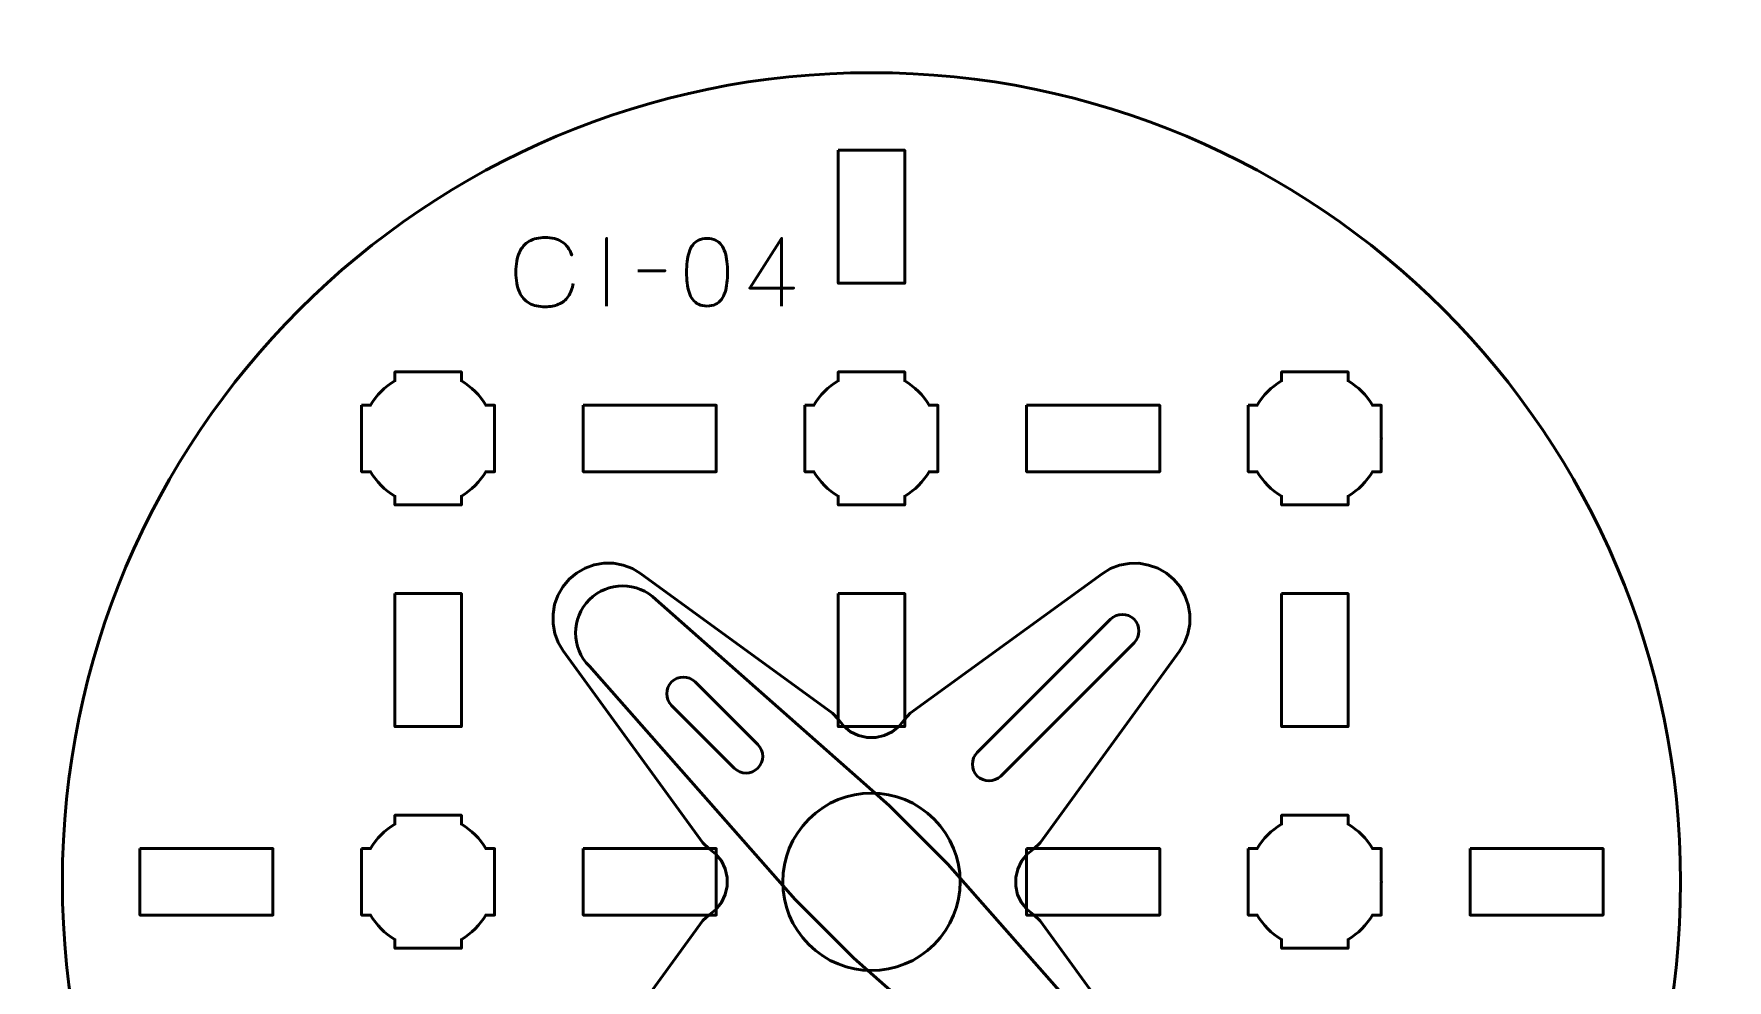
# Model space of a CAD drawing. Header units: centimetres. Extents: x -21 to 0, y -29.7 to 0.
# Drawn here: x -15.78 to -8.14, y -12.39 to -8.12 of the extents above; entities that cross this region are included whole.
import ezdxf

# ---------------------------------------------------------------- set-up
doc = ezdxf.new("R2010")
doc.units = ezdxf.units.CM
doc.header["$MEASUREMENT"] = 0
doc.layers.add('Layer 1', color=7, linetype='Continuous')

msp = doc.modelspace()

# ---------------------------------------------------------------- linework, layer by layer
at = {"layer": 'Layer 1', "color": 114, "lineweight": 53}
msp.add_ellipse((-11.99999, -11.95), major_axis=(0, 3.65), ratio=1, dxfattribs=at)
at = {"layer": 'Layer 1', "color": 22, "lineweight": 53}
msp.add_open_spline([(-21.00003, -29.19995), (-21.00003, -29.19995), (-21.00003, -0.49992), (-21.00003, -0.49992), (-21.00003, -0.49992), (-21.00003, -0.22295), (-20.77694, 0.00004), (-20.49994, 0.00004), (-20.49994, 0.00004), (-20.49994, 0.00004), (-0.50008, 0.00004), (-0.50008, 0.00004), (-0.50008, 0.00004), (-0.22294, 0.00004), (0.00002, -0.22295), (0.00002, -0.49992), (0.00002, -0.49992), (0.00002, -0.49992), (0.00002, -29.19995), (0.00002, -29.19995), (0.00002, -29.19995), (0.00002, -29.47695), (-0.22294, -29.70004), (-0.50008, -29.70004), (-0.50008, -29.70004), (-0.50008, -29.70004), (-20.49994, -29.70004), (-20.49994, -29.70004), (-20.49994, -29.70004), (-20.77694, -29.70004), (-21.00003, -29.47695), (-21.00003, -29.19995)], degree=3, knots=[0, 0, 0, 0, 0.125, 0.125, 0.125, 0.125, 0.25, 0.25, 0.25, 0.25, 0.375, 0.375, 0.375, 0.375, 0.5, 0.5, 0.5, 0.5, 0.625, 0.625, 0.625, 0.625, 0.75, 0.75, 0.75, 0.75, 0.875, 0.875, 0.875, 0.875, 1, 1, 1, 1], dxfattribs=at)
at = {"layer": 'Layer 1', "lineweight": 53}
for points, knots in [([(-12.15003, -8.64995), (-12.15003, -8.64995), (-11.85003, -8.64995), (-11.85003, -8.64995), (-11.85003, -8.64995), (-11.85003, -8.64995), (-11.85003, -9.24995), (-11.85003, -9.24995), (-11.85003, -9.24995), (-11.85003, -9.24995), (-12.15003, -9.24995), (-12.15003, -9.24995), (-12.15003, -9.24995), (-12.15003, -9.24995), (-12.15003, -8.64995), (-12.15003, -8.64995)], [0, 0, 0, 0, 0.25, 0.25, 0.25, 0.25, 0.5, 0.5, 0.5, 0.5, 0.75, 0.75, 0.75, 0.75, 1, 1, 1, 1]), ([(-14.29999, -9.79994), (-14.29999, -9.79994), (-14.25979, -9.79994), (-14.25979, -9.79994), (-14.25979, -9.79994), (-14.23346, -9.75442), (-14.1955, -9.71649), (-14.14999, -9.69016), (-14.14999, -9.69016), (-14.14999, -9.69016), (-14.14999, -9.64994), (-14.14999, -9.64994), (-14.14999, -9.64994), (-14.14999, -9.64994), (-13.84999, -9.64994), (-13.84999, -9.64994), (-13.84999, -9.64994), (-13.84999, -9.64994), (-13.84999, -9.69013), (-13.84999, -9.69013), (-13.84999, -9.69013), (-13.80446, -9.71646), (-13.76647, -9.75441), (-13.74011, -9.79994), (-13.74011, -9.79994), (-13.74011, -9.79994), (-13.69999, -9.79994), (-13.69999, -9.79994), (-13.69999, -9.79994), (-13.69999, -9.79994), (-13.69999, -9.94536), (-13.69999, -9.94536), (-13.69999, -9.94536), (-13.69999, -9.94536), (-13.69993, -9.95001), (-13.69993, -9.95001), (-13.69993, -9.95001), (-13.69993, -9.95001), (-13.69999, -9.95465), (-13.69999, -9.95465), (-13.69999, -9.95465), (-13.69999, -9.95465), (-13.69999, -10.09994), (-13.69999, -10.09994), (-13.69999, -10.09994), (-13.69999, -10.09994), (-13.74006, -10.09994), (-13.74006, -10.09994), (-13.74006, -10.09994), (-13.76641, -10.14551), (-13.80441, -10.18352), (-13.84999, -10.20988), (-13.84999, -10.20988), (-13.84999, -10.20988), (-13.84999, -10.24994), (-13.84999, -10.24994), (-13.84999, -10.24994), (-13.84999, -10.24994), (-13.99327, -10.24994), (-13.99327, -10.24994), (-13.99327, -10.24994), (-13.99327, -10.24994), (-13.99994, -10.25002), (-13.99994, -10.25002), (-13.99994, -10.25002), (-13.99994, -10.25002), (-14.00662, -10.24994), (-14.00662, -10.24994), (-14.00662, -10.24994), (-14.00662, -10.24994), (-14.14999, -10.24994), (-14.14999, -10.24994), (-14.14999, -10.24994), (-14.14999, -10.24994), (-14.14999, -10.20984), (-14.14999, -10.20984), (-14.14999, -10.20984), (-14.19553, -10.18348), (-14.23351, -10.14549), (-14.25984, -10.09994), (-14.25984, -10.09994), (-14.25984, -10.09994), (-14.29999, -10.09994), (-14.29999, -10.09994), (-14.29999, -10.09994), (-14.29999, -10.09994), (-14.29999, -9.79994), (-14.29999, -9.79994)], [0, 0, 0, 0, 0.0454545, 0.0454545, 0.0454545, 0.0454545, 0.0909091, 0.0909091, 0.0909091, 0.0909091, 0.1363636, 0.1363636, 0.1363636, 0.1363636, 0.1818182, 0.1818182, 0.1818182, 0.1818182, 0.2272727, 0.2272727, 0.2272727, 0.2272727, 0.2727273, 0.2727273, 0.2727273, 0.2727273, 0.3181818, 0.3181818, 0.3181818, 0.3181818, 0.3636364, 0.3636364, 0.3636364, 0.3636364, 0.4090909, 0.4090909, 0.4090909, 0.4090909, 0.4545455, 0.4545455, 0.4545455, 0.4545455, 0.5, 0.5, 0.5, 0.5, 0.5454545, 0.5454545, 0.5454545, 0.5454545, 0.5909091, 0.5909091, 0.5909091, 0.5909091, 0.6363636, 0.6363636, 0.6363636, 0.6363636, 0.6818182, 0.6818182, 0.6818182, 0.6818182, 0.7272727, 0.7272727, 0.7272727, 0.7272727, 0.7727273, 0.7727273, 0.7727273, 0.7727273, 0.8181818, 0.8181818, 0.8181818, 0.8181818, 0.8636364, 0.8636364, 0.8636364, 0.8636364, 0.9090909, 0.9090909, 0.9090909, 0.9090909, 0.9545455, 0.9545455, 0.9545455, 0.9545455, 1, 1, 1, 1]), ([(-12.29999, -9.79994), (-12.29999, -9.79994), (-12.25979, -9.79994), (-12.25979, -9.79994), (-12.25979, -9.79994), (-12.23346, -9.75442), (-12.1955, -9.71649), (-12.14999, -9.69016), (-12.14999, -9.69016), (-12.14999, -9.69016), (-12.14999, -9.64994), (-12.14999, -9.64994), (-12.14999, -9.64994), (-12.14999, -9.64994), (-11.84999, -9.64994), (-11.84999, -9.64994), (-11.84999, -9.64994), (-11.84999, -9.64994), (-11.84999, -9.69013), (-11.84999, -9.69013), (-11.84999, -9.69013), (-11.80446, -9.71646), (-11.76647, -9.75441), (-11.74011, -9.79994), (-11.74011, -9.79994), (-11.74011, -9.79994), (-11.69999, -9.79994), (-11.69999, -9.79994), (-11.69999, -9.79994), (-11.69999, -9.79994), (-11.69999, -9.94536), (-11.69999, -9.94536), (-11.69999, -9.94536), (-11.69999, -9.94536), (-11.69993, -9.95001), (-11.69993, -9.95001), (-11.69993, -9.95001), (-11.69993, -9.95001), (-11.69999, -9.95465), (-11.69999, -9.95465), (-11.69999, -9.95465), (-11.69999, -9.95465), (-11.69999, -10.09994), (-11.69999, -10.09994), (-11.69999, -10.09994), (-11.69999, -10.09994), (-11.74006, -10.09994), (-11.74006, -10.09994), (-11.74006, -10.09994), (-11.76641, -10.14551), (-11.80441, -10.18352), (-11.84999, -10.20988), (-11.84999, -10.20988), (-11.84999, -10.20988), (-11.84999, -10.24994), (-11.84999, -10.24994), (-11.84999, -10.24994), (-11.84999, -10.24994), (-11.99327, -10.24994), (-11.99327, -10.24994), (-11.99327, -10.24994), (-11.99327, -10.24994), (-11.99994, -10.25002), (-11.99994, -10.25002), (-11.99994, -10.25002), (-11.99994, -10.25002), (-12.00662, -10.24994), (-12.00662, -10.24994), (-12.00662, -10.24994), (-12.00662, -10.24994), (-12.14999, -10.24994), (-12.14999, -10.24994), (-12.14999, -10.24994), (-12.14999, -10.24994), (-12.14999, -10.20984), (-12.14999, -10.20984), (-12.14999, -10.20984), (-12.19553, -10.18348), (-12.23351, -10.14549), (-12.25984, -10.09994), (-12.25984, -10.09994), (-12.25984, -10.09994), (-12.29999, -10.09994), (-12.29999, -10.09994), (-12.29999, -10.09994), (-12.29999, -10.09994), (-12.29999, -9.79994), (-12.29999, -9.79994)], [0, 0, 0, 0, 0.0454545, 0.0454545, 0.0454545, 0.0454545, 0.0909091, 0.0909091, 0.0909091, 0.0909091, 0.1363636, 0.1363636, 0.1363636, 0.1363636, 0.1818182, 0.1818182, 0.1818182, 0.1818182, 0.2272727, 0.2272727, 0.2272727, 0.2272727, 0.2727273, 0.2727273, 0.2727273, 0.2727273, 0.3181818, 0.3181818, 0.3181818, 0.3181818, 0.3636364, 0.3636364, 0.3636364, 0.3636364, 0.4090909, 0.4090909, 0.4090909, 0.4090909, 0.4545455, 0.4545455, 0.4545455, 0.4545455, 0.5, 0.5, 0.5, 0.5, 0.5454545, 0.5454545, 0.5454545, 0.5454545, 0.5909091, 0.5909091, 0.5909091, 0.5909091, 0.6363636, 0.6363636, 0.6363636, 0.6363636, 0.6818182, 0.6818182, 0.6818182, 0.6818182, 0.7272727, 0.7272727, 0.7272727, 0.7272727, 0.7727273, 0.7727273, 0.7727273, 0.7727273, 0.8181818, 0.8181818, 0.8181818, 0.8181818, 0.8636364, 0.8636364, 0.8636364, 0.8636364, 0.9090909, 0.9090909, 0.9090909, 0.9090909, 0.9545455, 0.9545455, 0.9545455, 0.9545455, 1, 1, 1, 1]), ([(-10.29999, -9.79994), (-10.29999, -9.79994), (-10.25979, -9.79994), (-10.25979, -9.79994), (-10.25979, -9.79994), (-10.23346, -9.75442), (-10.1955, -9.71649), (-10.14999, -9.69016), (-10.14999, -9.69016), (-10.14999, -9.69016), (-10.14999, -9.64994), (-10.14999, -9.64994), (-10.14999, -9.64994), (-10.14999, -9.64994), (-9.84999, -9.64994), (-9.84999, -9.64994), (-9.84999, -9.64994), (-9.84999, -9.64994), (-9.84999, -9.69013), (-9.84999, -9.69013), (-9.84999, -9.69013), (-9.80446, -9.71646), (-9.76647, -9.75441), (-9.74011, -9.79994), (-9.74011, -9.79994), (-9.74011, -9.79994), (-9.69999, -9.79994), (-9.69999, -9.79994), (-9.69999, -9.79994), (-9.69999, -9.79994), (-9.69999, -9.94536), (-9.69999, -9.94536), (-9.69999, -9.94536), (-9.69999, -9.94536), (-9.69993, -9.95001), (-9.69993, -9.95001), (-9.69993, -9.95001), (-9.69993, -9.95001), (-9.69999, -9.95465), (-9.69999, -9.95465), (-9.69999, -9.95465), (-9.69999, -9.95465), (-9.69999, -10.09994), (-9.69999, -10.09994), (-9.69999, -10.09994), (-9.69999, -10.09994), (-9.74006, -10.09994), (-9.74006, -10.09994), (-9.74006, -10.09994), (-9.76641, -10.14551), (-9.80441, -10.18352), (-9.84999, -10.20988), (-9.84999, -10.20988), (-9.84999, -10.20988), (-9.84999, -10.24994), (-9.84999, -10.24994), (-9.84999, -10.24994), (-9.84999, -10.24994), (-9.99327, -10.24994), (-9.99327, -10.24994), (-9.99327, -10.24994), (-9.99327, -10.24994), (-9.99994, -10.25002), (-9.99994, -10.25002), (-9.99994, -10.25002), (-9.99994, -10.25002), (-10.00662, -10.24994), (-10.00662, -10.24994), (-10.00662, -10.24994), (-10.00662, -10.24994), (-10.14999, -10.24994), (-10.14999, -10.24994), (-10.14999, -10.24994), (-10.14999, -10.24994), (-10.14999, -10.20984), (-10.14999, -10.20984), (-10.14999, -10.20984), (-10.19553, -10.18348), (-10.23351, -10.14549), (-10.25984, -10.09994), (-10.25984, -10.09994), (-10.25984, -10.09994), (-10.29999, -10.09994), (-10.29999, -10.09994), (-10.29999, -10.09994), (-10.29999, -10.09994), (-10.29999, -9.79994), (-10.29999, -9.79994)], [0, 0, 0, 0, 0.0454545, 0.0454545, 0.0454545, 0.0454545, 0.0909091, 0.0909091, 0.0909091, 0.0909091, 0.1363636, 0.1363636, 0.1363636, 0.1363636, 0.1818182, 0.1818182, 0.1818182, 0.1818182, 0.2272727, 0.2272727, 0.2272727, 0.2272727, 0.2727273, 0.2727273, 0.2727273, 0.2727273, 0.3181818, 0.3181818, 0.3181818, 0.3181818, 0.3636364, 0.3636364, 0.3636364, 0.3636364, 0.4090909, 0.4090909, 0.4090909, 0.4090909, 0.4545455, 0.4545455, 0.4545455, 0.4545455, 0.5, 0.5, 0.5, 0.5, 0.5454545, 0.5454545, 0.5454545, 0.5454545, 0.5909091, 0.5909091, 0.5909091, 0.5909091, 0.6363636, 0.6363636, 0.6363636, 0.6363636, 0.6818182, 0.6818182, 0.6818182, 0.6818182, 0.7272727, 0.7272727, 0.7272727, 0.7272727, 0.7727273, 0.7727273, 0.7727273, 0.7727273, 0.8181818, 0.8181818, 0.8181818, 0.8181818, 0.8636364, 0.8636364, 0.8636364, 0.8636364, 0.9090909, 0.9090909, 0.9090909, 0.9090909, 0.9545455, 0.9545455, 0.9545455, 0.9545455, 1, 1, 1, 1]), ([(-13.29998, -9.79993), (-13.29998, -9.79993), (-12.69997, -9.79993), (-12.69997, -9.79993), (-12.69997, -9.79993), (-12.69997, -9.79993), (-12.69997, -10.09993), (-12.69997, -10.09993), (-12.69997, -10.09993), (-12.69997, -10.09993), (-13.29998, -10.09993), (-13.29998, -10.09993), (-13.29998, -10.09993), (-13.29998, -10.09993), (-13.29998, -9.79993), (-13.29998, -9.79993)], [0, 0, 0, 0, 0.25, 0.25, 0.25, 0.25, 0.5, 0.5, 0.5, 0.5, 0.75, 0.75, 0.75, 0.75, 1, 1, 1, 1]), ([(-11.29991, -9.79993), (-11.29991, -9.79993), (-10.69991, -9.79993), (-10.69991, -9.79993), (-10.69991, -9.79993), (-10.69991, -9.79993), (-10.69991, -10.09993), (-10.69991, -10.09993), (-10.69991, -10.09993), (-10.69991, -10.09993), (-11.29991, -10.09993), (-11.29991, -10.09993), (-11.29991, -10.09993), (-11.29991, -10.09993), (-11.29991, -9.79993), (-11.29991, -9.79993)], [0, 0, 0, 0, 0.25, 0.25, 0.25, 0.25, 0.5, 0.5, 0.5, 0.5, 0.75, 0.75, 0.75, 0.75, 1, 1, 1, 1]), ([(-14.14996, -10.64991), (-14.14996, -10.64991), (-13.84996, -10.64991), (-13.84996, -10.64991), (-13.84996, -10.64991), (-13.84996, -10.64991), (-13.84996, -11.24992), (-13.84996, -11.24992), (-13.84996, -11.24992), (-13.84996, -11.24992), (-14.14996, -11.24992), (-14.14996, -11.24992), (-14.14996, -11.24992), (-14.14996, -11.24992), (-14.14996, -10.64991), (-14.14996, -10.64991)], [0, 0, 0, 0, 0.25, 0.25, 0.25, 0.25, 0.5, 0.5, 0.5, 0.5, 0.75, 0.75, 0.75, 0.75, 1, 1, 1, 1]), ([(-12.15003, -10.64991), (-12.15003, -10.64991), (-11.85003, -10.64991), (-11.85003, -10.64991), (-11.85003, -10.64991), (-11.85003, -10.64991), (-11.85003, -11.24992), (-11.85003, -11.24992), (-11.85003, -11.24992), (-11.85003, -11.24992), (-12.15003, -11.24992), (-12.15003, -11.24992), (-12.15003, -11.24992), (-12.15003, -11.24992), (-12.15003, -10.64991), (-12.15003, -10.64991)], [0, 0, 0, 0, 0.25, 0.25, 0.25, 0.25, 0.5, 0.5, 0.5, 0.5, 0.75, 0.75, 0.75, 0.75, 1, 1, 1, 1]), ([(-10.14993, -10.64991), (-10.14993, -10.64991), (-9.84992, -10.64991), (-9.84992, -10.64991), (-9.84992, -10.64991), (-9.84992, -10.64991), (-9.84992, -11.24992), (-9.84992, -11.24992), (-9.84992, -11.24992), (-9.84992, -11.24992), (-10.14993, -11.24992), (-10.14993, -11.24992), (-10.14993, -11.24992), (-10.14993, -11.24992), (-10.14993, -10.64991), (-10.14993, -10.64991)], [0, 0, 0, 0, 0.25, 0.25, 0.25, 0.25, 0.5, 0.5, 0.5, 0.5, 0.75, 0.75, 0.75, 0.75, 1, 1, 1, 1]), ([(-14.29999, -11.79994), (-14.29999, -11.79994), (-14.25979, -11.79994), (-14.25979, -11.79994), (-14.25979, -11.79994), (-14.23346, -11.75442), (-14.1955, -11.71649), (-14.14999, -11.69016), (-14.14999, -11.69016), (-14.14999, -11.69016), (-14.14999, -11.64994), (-14.14999, -11.64994), (-14.14999, -11.64994), (-14.14999, -11.64994), (-13.84999, -11.64994), (-13.84999, -11.64994), (-13.84999, -11.64994), (-13.84999, -11.64994), (-13.84999, -11.69013), (-13.84999, -11.69013), (-13.84999, -11.69013), (-13.80446, -11.71646), (-13.76647, -11.75441), (-13.74011, -11.79994), (-13.74011, -11.79994), (-13.74011, -11.79994), (-13.69999, -11.79994), (-13.69999, -11.79994), (-13.69999, -11.79994), (-13.69999, -11.79994), (-13.69999, -11.94536), (-13.69999, -11.94536), (-13.69999, -11.94536), (-13.69999, -11.94536), (-13.69993, -11.95001), (-13.69993, -11.95001), (-13.69993, -11.95001), (-13.69993, -11.95001), (-13.69999, -11.95465), (-13.69999, -11.95465), (-13.69999, -11.95465), (-13.69999, -11.95465), (-13.69999, -12.09994), (-13.69999, -12.09994), (-13.69999, -12.09994), (-13.69999, -12.09994), (-13.74006, -12.09994), (-13.74006, -12.09994), (-13.74006, -12.09994), (-13.76641, -12.14551), (-13.80441, -12.18352), (-13.84999, -12.20988), (-13.84999, -12.20988), (-13.84999, -12.20988), (-13.84999, -12.24994), (-13.84999, -12.24994), (-13.84999, -12.24994), (-13.84999, -12.24994), (-13.99327, -12.24994), (-13.99327, -12.24994), (-13.99327, -12.24994), (-13.99327, -12.24994), (-13.99994, -12.25002), (-13.99994, -12.25002), (-13.99994, -12.25002), (-13.99994, -12.25002), (-14.00662, -12.24994), (-14.00662, -12.24994), (-14.00662, -12.24994), (-14.00662, -12.24994), (-14.14999, -12.24994), (-14.14999, -12.24994), (-14.14999, -12.24994), (-14.14999, -12.24994), (-14.14999, -12.20984), (-14.14999, -12.20984), (-14.14999, -12.20984), (-14.19553, -12.18348), (-14.23351, -12.14549), (-14.25984, -12.09994), (-14.25984, -12.09994), (-14.25984, -12.09994), (-14.29999, -12.09994), (-14.29999, -12.09994), (-14.29999, -12.09994), (-14.29999, -12.09994), (-14.29999, -11.79994), (-14.29999, -11.79994)], [0, 0, 0, 0, 0.0454545, 0.0454545, 0.0454545, 0.0454545, 0.0909091, 0.0909091, 0.0909091, 0.0909091, 0.1363636, 0.1363636, 0.1363636, 0.1363636, 0.1818182, 0.1818182, 0.1818182, 0.1818182, 0.2272727, 0.2272727, 0.2272727, 0.2272727, 0.2727273, 0.2727273, 0.2727273, 0.2727273, 0.3181818, 0.3181818, 0.3181818, 0.3181818, 0.3636364, 0.3636364, 0.3636364, 0.3636364, 0.4090909, 0.4090909, 0.4090909, 0.4090909, 0.4545455, 0.4545455, 0.4545455, 0.4545455, 0.5, 0.5, 0.5, 0.5, 0.5454545, 0.5454545, 0.5454545, 0.5454545, 0.5909091, 0.5909091, 0.5909091, 0.5909091, 0.6363636, 0.6363636, 0.6363636, 0.6363636, 0.6818182, 0.6818182, 0.6818182, 0.6818182, 0.7272727, 0.7272727, 0.7272727, 0.7272727, 0.7727273, 0.7727273, 0.7727273, 0.7727273, 0.8181818, 0.8181818, 0.8181818, 0.8181818, 0.8636364, 0.8636364, 0.8636364, 0.8636364, 0.9090909, 0.9090909, 0.9090909, 0.9090909, 0.9545455, 0.9545455, 0.9545455, 0.9545455, 1, 1, 1, 1]), ([(-10.29999, -11.79994), (-10.29999, -11.79994), (-10.25979, -11.79994), (-10.25979, -11.79994), (-10.25979, -11.79994), (-10.23346, -11.75442), (-10.1955, -11.71649), (-10.14999, -11.69016), (-10.14999, -11.69016), (-10.14999, -11.69016), (-10.14999, -11.64994), (-10.14999, -11.64994), (-10.14999, -11.64994), (-10.14999, -11.64994), (-9.84999, -11.64994), (-9.84999, -11.64994), (-9.84999, -11.64994), (-9.84999, -11.64994), (-9.84999, -11.69013), (-9.84999, -11.69013), (-9.84999, -11.69013), (-9.80446, -11.71646), (-9.76647, -11.75441), (-9.74011, -11.79994), (-9.74011, -11.79994), (-9.74011, -11.79994), (-9.69999, -11.79994), (-9.69999, -11.79994), (-9.69999, -11.79994), (-9.69999, -11.79994), (-9.69999, -11.94536), (-9.69999, -11.94536), (-9.69999, -11.94536), (-9.69999, -11.94536), (-9.69993, -11.95001), (-9.69993, -11.95001), (-9.69993, -11.95001), (-9.69993, -11.95001), (-9.69999, -11.95465), (-9.69999, -11.95465), (-9.69999, -11.95465), (-9.69999, -11.95465), (-9.69999, -12.09994), (-9.69999, -12.09994), (-9.69999, -12.09994), (-9.69999, -12.09994), (-9.74006, -12.09994), (-9.74006, -12.09994), (-9.74006, -12.09994), (-9.76641, -12.14551), (-9.80441, -12.18352), (-9.84999, -12.20988), (-9.84999, -12.20988), (-9.84999, -12.20988), (-9.84999, -12.24994), (-9.84999, -12.24994), (-9.84999, -12.24994), (-9.84999, -12.24994), (-9.99327, -12.24994), (-9.99327, -12.24994), (-9.99327, -12.24994), (-9.99327, -12.24994), (-9.99994, -12.25002), (-9.99994, -12.25002), (-9.99994, -12.25002), (-9.99994, -12.25002), (-10.00662, -12.24994), (-10.00662, -12.24994), (-10.00662, -12.24994), (-10.00662, -12.24994), (-10.14999, -12.24994), (-10.14999, -12.24994), (-10.14999, -12.24994), (-10.14999, -12.24994), (-10.14999, -12.20984), (-10.14999, -12.20984), (-10.14999, -12.20984), (-10.19553, -12.18348), (-10.23351, -12.14549), (-10.25984, -12.09994), (-10.25984, -12.09994), (-10.25984, -12.09994), (-10.29999, -12.09994), (-10.29999, -12.09994), (-10.29999, -12.09994), (-10.29999, -12.09994), (-10.29999, -11.79994), (-10.29999, -11.79994)], [0, 0, 0, 0, 0.0454545, 0.0454545, 0.0454545, 0.0454545, 0.0909091, 0.0909091, 0.0909091, 0.0909091, 0.1363636, 0.1363636, 0.1363636, 0.1363636, 0.1818182, 0.1818182, 0.1818182, 0.1818182, 0.2272727, 0.2272727, 0.2272727, 0.2272727, 0.2727273, 0.2727273, 0.2727273, 0.2727273, 0.3181818, 0.3181818, 0.3181818, 0.3181818, 0.3636364, 0.3636364, 0.3636364, 0.3636364, 0.4090909, 0.4090909, 0.4090909, 0.4090909, 0.4545455, 0.4545455, 0.4545455, 0.4545455, 0.5, 0.5, 0.5, 0.5, 0.5454545, 0.5454545, 0.5454545, 0.5454545, 0.5909091, 0.5909091, 0.5909091, 0.5909091, 0.6363636, 0.6363636, 0.6363636, 0.6363636, 0.6818182, 0.6818182, 0.6818182, 0.6818182, 0.7272727, 0.7272727, 0.7272727, 0.7272727, 0.7727273, 0.7727273, 0.7727273, 0.7727273, 0.8181818, 0.8181818, 0.8181818, 0.8181818, 0.8636364, 0.8636364, 0.8636364, 0.8636364, 0.9090909, 0.9090909, 0.9090909, 0.9090909, 0.9545455, 0.9545455, 0.9545455, 0.9545455, 1, 1, 1, 1]), ([(-15.29994, -11.79986), (-15.29994, -11.79986), (-14.69994, -11.79986), (-14.69994, -11.79986), (-14.69994, -11.79986), (-14.69994, -11.79986), (-14.69994, -12.09986), (-14.69994, -12.09986), (-14.69994, -12.09986), (-14.69994, -12.09986), (-15.29994, -12.09986), (-15.29994, -12.09986), (-15.29994, -12.09986), (-15.29994, -12.09986), (-15.29994, -11.79986), (-15.29994, -11.79986)], [0, 0, 0, 0, 0.25, 0.25, 0.25, 0.25, 0.5, 0.5, 0.5, 0.5, 0.75, 0.75, 0.75, 0.75, 1, 1, 1, 1]), ([(-13.29998, -11.79986), (-13.29998, -11.79986), (-12.69997, -11.79986), (-12.69997, -11.79986), (-12.69997, -11.79986), (-12.69997, -11.79986), (-12.69997, -12.09986), (-12.69997, -12.09986), (-12.69997, -12.09986), (-12.69997, -12.09986), (-13.29998, -12.09986), (-13.29998, -12.09986), (-13.29998, -12.09986), (-13.29998, -12.09986), (-13.29998, -11.79986), (-13.29998, -11.79986)], [0, 0, 0, 0, 0.25, 0.25, 0.25, 0.25, 0.5, 0.5, 0.5, 0.5, 0.75, 0.75, 0.75, 0.75, 1, 1, 1, 1]), ([(-11.29991, -11.79986), (-11.29991, -11.79986), (-10.69991, -11.79986), (-10.69991, -11.79986), (-10.69991, -11.79986), (-10.69991, -11.79986), (-10.69991, -12.09986), (-10.69991, -12.09986), (-10.69991, -12.09986), (-10.69991, -12.09986), (-11.29991, -12.09986), (-11.29991, -12.09986), (-11.29991, -12.09986), (-11.29991, -12.09986), (-11.29991, -11.79986), (-11.29991, -11.79986)], [0, 0, 0, 0, 0.25, 0.25, 0.25, 0.25, 0.5, 0.5, 0.5, 0.5, 0.75, 0.75, 0.75, 0.75, 1, 1, 1, 1]), ([(-9.29994, -11.79986), (-9.29994, -11.79986), (-8.69994, -11.79986), (-8.69994, -11.79986), (-8.69994, -11.79986), (-8.69994, -11.79986), (-8.69994, -12.09986), (-8.69994, -12.09986), (-8.69994, -12.09986), (-8.69994, -12.09986), (-9.29994, -12.09986), (-9.29994, -12.09986), (-9.29994, -12.09986), (-9.29994, -12.09986), (-9.29994, -11.79986), (-9.29994, -11.79986)], [0, 0, 0, 0, 0.25, 0.25, 0.25, 0.25, 0.5, 0.5, 0.5, 0.5, 0.75, 0.75, 0.75, 0.75, 1, 1, 1, 1])]:
    msp.add_open_spline(points, degree=3, knots=knots, dxfattribs=at)
at = {"layer": 'Layer 1', "color": 30, "lineweight": 53}
for points, knots in [([(-13.345, -9.25033), (-13.34952, -9.27453), (-13.35742, -9.2945), (-13.3685, -9.31016), (-13.3685, -9.31016), (-13.37964, -9.32576), (-13.3939, -9.33733), (-13.41125, -9.34488), (-13.41125, -9.34488), (-13.42854, -9.35243), (-13.44886, -9.35624), (-13.472, -9.35617), (-13.472, -9.35617), (-13.50015, -9.35624), (-13.52407, -9.3508), (-13.54369, -9.33973), (-13.54369, -9.33973), (-13.5633, -9.32872), (-13.57826, -9.31172), (-13.58856, -9.28865), (-13.58856, -9.28865), (-13.59886, -9.26557), (-13.60401, -9.23601), (-13.60408, -9.19996), (-13.60408, -9.19996), (-13.60401, -9.16405), (-13.59886, -9.13455), (-13.58856, -9.11148), (-13.58856, -9.11148), (-13.57826, -9.08841), (-13.5633, -9.07134), (-13.54369, -9.06026), (-13.54369, -9.06026), (-13.52407, -9.04918), (-13.50015, -9.04368), (-13.472, -9.04375), (-13.472, -9.04375), (-13.44187, -9.04368), (-13.41662, -9.0501), (-13.3963, -9.06301), (-13.3963, -9.06301), (-13.37605, -9.07592), (-13.36116, -9.09589), (-13.35178, -9.12291), (-13.35178, -9.12291), (-13.36116, -9.09589), (-13.37605, -9.07592), (-13.3963, -9.06301), (-13.3963, -9.06301), (-13.41662, -9.0501), (-13.44187, -9.04368), (-13.472, -9.04375), (-13.472, -9.04375), (-13.50015, -9.04368), (-13.52407, -9.04918), (-13.54369, -9.06026), (-13.54369, -9.06026), (-13.5633, -9.07134), (-13.57826, -9.08841), (-13.58856, -9.11148), (-13.58856, -9.11148), (-13.59886, -9.13455), (-13.60401, -9.16405), (-13.60408, -9.19996), (-13.60408, -9.19996), (-13.60401, -9.23601), (-13.59886, -9.26557), (-13.58856, -9.28865), (-13.58856, -9.28865), (-13.57826, -9.31172), (-13.5633, -9.32872), (-13.54369, -9.33973), (-13.54369, -9.33973), (-13.52407, -9.3508), (-13.50015, -9.35624), (-13.472, -9.35617), (-13.472, -9.35617), (-13.44886, -9.35624), (-13.42854, -9.35243), (-13.41125, -9.34488), (-13.41125, -9.34488), (-13.3939, -9.33733), (-13.37964, -9.32576), (-13.3685, -9.31016), (-13.3685, -9.31016), (-13.35742, -9.2945), (-13.34952, -9.27453), (-13.345, -9.25033)], [0, 0, 0, 0, 0.0454545, 0.0454545, 0.0454545, 0.0454545, 0.0909091, 0.0909091, 0.0909091, 0.0909091, 0.1363636, 0.1363636, 0.1363636, 0.1363636, 0.1818182, 0.1818182, 0.1818182, 0.1818182, 0.2272727, 0.2272727, 0.2272727, 0.2272727, 0.2727273, 0.2727273, 0.2727273, 0.2727273, 0.3181818, 0.3181818, 0.3181818, 0.3181818, 0.3636364, 0.3636364, 0.3636364, 0.3636364, 0.4090909, 0.4090909, 0.4090909, 0.4090909, 0.4545455, 0.4545455, 0.4545455, 0.4545455, 0.5, 0.5, 0.5, 0.5, 0.5454545, 0.5454545, 0.5454545, 0.5454545, 0.5909091, 0.5909091, 0.5909091, 0.5909091, 0.6363636, 0.6363636, 0.6363636, 0.6363636, 0.6818182, 0.6818182, 0.6818182, 0.6818182, 0.7272727, 0.7272727, 0.7272727, 0.7272727, 0.7727273, 0.7727273, 0.7727273, 0.7727273, 0.8181818, 0.8181818, 0.8181818, 0.8181818, 0.8636364, 0.8636364, 0.8636364, 0.8636364, 0.9090909, 0.9090909, 0.9090909, 0.9090909, 0.9545455, 0.9545455, 0.9545455, 0.9545455, 1, 1, 1, 1]), ([(-13.19514, -9.35278), (-13.19514, -9.35278), (-13.19514, -9.04756), (-13.19514, -9.04756), (-13.19514, -9.04756), (-13.19514, -9.04756), (-13.19514, -9.35278), (-13.19514, -9.35278)], [0, 0, 0, 0, 0.5, 0.5, 0.5, 0.5, 1, 1, 1, 1]), ([(-12.74175, -9.35278), (-12.72694, -9.35271), (-12.71417, -9.3501), (-12.70351, -9.34502), (-12.70351, -9.34502), (-12.69293, -9.33994), (-12.68411, -9.33267), (-12.67706, -9.32343), (-12.67706, -9.32343), (-12.67007, -9.31412), (-12.66457, -9.30311), (-12.66048, -9.29041), (-12.66048, -9.29041), (-12.65645, -9.27771), (-12.65356, -9.26381), (-12.65194, -9.24857), (-12.65194, -9.24857), (-12.65024, -9.23333), (-12.6494, -9.21731), (-12.64947, -9.20038), (-12.64947, -9.20038), (-12.6494, -9.18352), (-12.65024, -9.1675), (-12.65194, -9.15233), (-12.65194, -9.15233), (-12.65356, -9.13716), (-12.65645, -9.12319), (-12.66048, -9.11049), (-12.66048, -9.11049), (-12.66457, -9.09786), (-12.67007, -9.08686), (-12.67706, -9.07747), (-12.67706, -9.07747), (-12.68411, -9.06816), (-12.69293, -9.06089), (-12.70351, -9.05581), (-12.70351, -9.05581), (-12.71417, -9.05066), (-12.72694, -9.04805), (-12.74175, -9.04798), (-12.74175, -9.04798), (-12.75657, -9.04805), (-12.76934, -9.05066), (-12.78, -9.05581), (-12.78, -9.05581), (-12.79058, -9.06089), (-12.7994, -9.06816), (-12.80645, -9.07747), (-12.80645, -9.07747), (-12.81344, -9.08686), (-12.81894, -9.09786), (-12.82303, -9.11049), (-12.82303, -9.11049), (-12.82706, -9.12319), (-12.82995, -9.13716), (-12.83157, -9.15233), (-12.83157, -9.15233), (-12.83326, -9.1675), (-12.83411, -9.18352), (-12.83404, -9.20038), (-12.83404, -9.20038), (-12.83411, -9.21731), (-12.83326, -9.23333), (-12.83157, -9.24857), (-12.83157, -9.24857), (-12.82995, -9.26381), (-12.82706, -9.27771), (-12.82303, -9.29041), (-12.82303, -9.29041), (-12.81894, -9.30311), (-12.81344, -9.31412), (-12.80645, -9.32343), (-12.80645, -9.32343), (-12.7994, -9.33267), (-12.79058, -9.33994), (-12.78, -9.34502), (-12.78, -9.34502), (-12.76934, -9.3501), (-12.75657, -9.35271), (-12.74175, -9.35278)], [0, 0, 0, 0, 0.05, 0.05, 0.05, 0.05, 0.1, 0.1, 0.1, 0.1, 0.15, 0.15, 0.15, 0.15, 0.2, 0.2, 0.2, 0.2, 0.25, 0.25, 0.25, 0.25, 0.3, 0.3, 0.3, 0.3, 0.35, 0.35, 0.35, 0.35, 0.4, 0.4, 0.4, 0.4, 0.45, 0.45, 0.45, 0.45, 0.5, 0.5, 0.5, 0.5, 0.55, 0.55, 0.55, 0.55, 0.6, 0.6, 0.6, 0.6, 0.65, 0.65, 0.65, 0.65, 0.7, 0.7, 0.7, 0.7, 0.75, 0.75, 0.75, 0.75, 0.8, 0.8, 0.8, 0.8, 0.85, 0.85, 0.85, 0.85, 0.9, 0.9, 0.9, 0.9, 0.95, 0.95, 0.95, 0.95, 1, 1, 1, 1]), ([(-12.74175, -9.35278), (-12.72694, -9.35271), (-12.71417, -9.3501), (-12.70351, -9.34502), (-12.70351, -9.34502), (-12.69293, -9.33994), (-12.68411, -9.33267), (-12.67706, -9.32343), (-12.67706, -9.32343), (-12.67007, -9.31412), (-12.66457, -9.30311), (-12.66048, -9.29041), (-12.66048, -9.29041), (-12.65645, -9.27771), (-12.65356, -9.26381), (-12.65194, -9.24857), (-12.65194, -9.24857), (-12.65024, -9.23333), (-12.6494, -9.21731), (-12.64947, -9.20038), (-12.64947, -9.20038), (-12.6494, -9.18352), (-12.65024, -9.1675), (-12.65194, -9.15233), (-12.65194, -9.15233), (-12.65356, -9.13716), (-12.65645, -9.12319), (-12.66048, -9.11049), (-12.66048, -9.11049), (-12.66457, -9.09786), (-12.67007, -9.08686), (-12.67706, -9.07747), (-12.67706, -9.07747), (-12.68411, -9.06816), (-12.69293, -9.06089), (-12.70351, -9.05581), (-12.70351, -9.05581), (-12.71417, -9.05066), (-12.72694, -9.04805), (-12.74175, -9.04798), (-12.74175, -9.04798), (-12.75657, -9.04805), (-12.76934, -9.05066), (-12.78, -9.05581), (-12.78, -9.05581), (-12.79058, -9.06089), (-12.7994, -9.06816), (-12.80645, -9.07747), (-12.80645, -9.07747), (-12.81344, -9.08686), (-12.81894, -9.09786), (-12.82303, -9.11049), (-12.82303, -9.11049), (-12.82706, -9.12319), (-12.82995, -9.13716), (-12.83157, -9.15233), (-12.83157, -9.15233), (-12.83326, -9.1675), (-12.83411, -9.18352), (-12.83404, -9.20038), (-12.83404, -9.20038), (-12.83411, -9.21731), (-12.83326, -9.23333), (-12.83157, -9.24857), (-12.83157, -9.24857), (-12.82995, -9.26381), (-12.82706, -9.27771), (-12.82303, -9.29041), (-12.82303, -9.29041), (-12.81894, -9.30311), (-12.81344, -9.31412), (-12.80645, -9.32343), (-12.80645, -9.32343), (-12.7994, -9.33267), (-12.79058, -9.33994), (-12.78, -9.34502), (-12.78, -9.34502), (-12.76934, -9.3501), (-12.75657, -9.35271), (-12.74175, -9.35278)], [0, 0, 0, 0, 0.05, 0.05, 0.05, 0.05, 0.1, 0.1, 0.1, 0.1, 0.15, 0.15, 0.15, 0.15, 0.2, 0.2, 0.2, 0.2, 0.25, 0.25, 0.25, 0.25, 0.3, 0.3, 0.3, 0.3, 0.35, 0.35, 0.35, 0.35, 0.4, 0.4, 0.4, 0.4, 0.45, 0.45, 0.45, 0.45, 0.5, 0.5, 0.5, 0.5, 0.55, 0.55, 0.55, 0.55, 0.6, 0.6, 0.6, 0.6, 0.65, 0.65, 0.65, 0.65, 0.7, 0.7, 0.7, 0.7, 0.75, 0.75, 0.75, 0.75, 0.8, 0.8, 0.8, 0.8, 0.85, 0.85, 0.85, 0.85, 0.9, 0.9, 0.9, 0.9, 0.95, 0.95, 0.95, 0.95, 1, 1, 1, 1]), ([(-12.40521, -9.35278), (-12.40521, -9.35278), (-12.40521, -9.04756), (-12.40521, -9.04756), (-12.40521, -9.04756), (-12.40521, -9.04756), (-12.54914, -9.2715), (-12.54914, -9.2715), (-12.54914, -9.2715), (-12.54914, -9.2715), (-12.35102, -9.2715), (-12.35102, -9.2715), (-12.35102, -9.2715), (-12.35102, -9.2715), (-12.54914, -9.2715), (-12.54914, -9.2715), (-12.54914, -9.2715), (-12.54914, -9.2715), (-12.40521, -9.04756), (-12.40521, -9.04756), (-12.40521, -9.04756), (-12.40521, -9.04756), (-12.40521, -9.35278), (-12.40521, -9.35278)], [0, 0, 0, 0, 0.1666667, 0.1666667, 0.1666667, 0.1666667, 0.3333333, 0.3333333, 0.3333333, 0.3333333, 0.5, 0.5, 0.5, 0.5, 0.6666667, 0.6666667, 0.6666667, 0.6666667, 0.8333333, 0.8333333, 0.8333333, 0.8333333, 1, 1, 1, 1]), ([(-13.05417, -9.19318), (-13.05417, -9.19318), (-12.93098, -9.19318), (-12.93098, -9.19318), (-12.93098, -9.19318), (-12.93098, -9.19318), (-13.05417, -9.19318), (-13.05417, -9.19318)], [0, 0, 0, 0, 0.5, 0.5, 0.5, 0.5, 1, 1, 1, 1]), ([(-13.04125, -10.5598), (-13.04125, -10.5598), (-12.17531, -11.18937), (-12.17531, -11.18937), (-12.17531, -11.18937), (-12.17531, -11.18937), (-12.14842, -11.21738), (-12.14842, -11.21738), (-12.14842, -11.21738), (-12.14842, -11.21738), (-12.12434, -11.24819), (-12.12434, -11.24819), (-12.12434, -11.24819), (-12.12434, -11.24819), (-12.09409, -11.27283), (-12.09409, -11.27283), (-12.09409, -11.27283), (-12.09409, -11.27283), (-12.05881, -11.29019), (-12.05881, -11.29019), (-12.05881, -11.29019), (-12.05881, -11.29019), (-12.01959, -11.29916), (-12.01959, -11.29916), (-12.01959, -11.29916), (-12.01959, -11.29916), (-11.98038, -11.29915), (-11.98038, -11.29915), (-11.98038, -11.29915), (-11.98038, -11.29915), (-11.9423, -11.29019), (-11.9423, -11.29019), (-11.9423, -11.29019), (-11.9423, -11.29019), (-11.90645, -11.27338), (-11.90645, -11.27338), (-11.90645, -11.27338), (-11.90645, -11.27338), (-11.87564, -11.24818), (-11.87564, -11.24818), (-11.87564, -11.24818), (-11.87564, -11.24818), (-11.85157, -11.21738), (-11.85157, -11.21738), (-11.85157, -11.21738), (-11.85157, -11.21738), (-11.82524, -11.18881), (-11.82524, -11.18881), (-11.82524, -11.18881), (-11.82524, -11.18881), (-10.95929, -10.56036), (-10.95929, -10.56036), (-10.95929, -10.56036), (-10.95929, -10.56036), (-10.92176, -10.53739), (-10.92176, -10.53739), (-10.92176, -10.53739), (-10.92176, -10.53739), (-10.88088, -10.52228), (-10.88088, -10.52228), (-10.88088, -10.52228), (-10.88088, -10.52228), (-10.83774, -10.51387), (-10.83774, -10.51387), (-10.83774, -10.51387), (-10.83774, -10.51387), (-10.7935, -10.51331), (-10.7935, -10.51331), (-10.7935, -10.51331), (-10.7935, -10.51331), (-10.74981, -10.52115), (-10.74981, -10.52115), (-10.74981, -10.52115), (-10.74981, -10.52115), (-10.70836, -10.53572), (-10.70836, -10.53572), (-10.70836, -10.53572), (-10.70836, -10.53572), (-10.66972, -10.55756), (-10.66972, -10.55756), (-10.66972, -10.55756), (-10.66972, -10.55756), (-10.63611, -10.58556), (-10.63611, -10.58556), (-10.63611, -10.58556), (-10.63611, -10.58556), (-10.60754, -10.61973), (-10.60754, -10.61973), (-10.60754, -10.61973), (-10.60754, -10.61973), (-10.5857, -10.65838), (-10.5857, -10.65838), (-10.5857, -10.65838), (-10.5857, -10.65838), (-10.57113, -10.69982), (-10.57113, -10.69982), (-10.57113, -10.69982), (-10.57113, -10.69982), (-10.56385, -10.74296), (-10.56385, -10.74296), (-10.56385, -10.74296), (-10.56385, -10.74296), (-10.56441, -10.7872), (-10.56441, -10.7872), (-10.56441, -10.7872), (-10.56441, -10.7872), (-10.57226, -10.8309), (-10.57226, -10.8309), (-10.57226, -10.8309), (-10.57226, -10.8309), (-10.58737, -10.87178), (-10.58737, -10.87178), (-10.58737, -10.87178), (-10.58737, -10.87178), (-10.61034, -10.90931), (-10.61034, -10.90931), (-10.61034, -10.90931), (-10.61034, -10.90931), (-11.23935, -11.7747), (-11.23935, -11.7747), (-11.23935, -11.7747), (-11.23935, -11.7747), (-11.26737, -11.80158), (-11.26737, -11.80158), (-11.26737, -11.80158), (-11.26737, -11.80158), (-11.29816, -11.82566), (-11.29816, -11.82566), (-11.29816, -11.82566), (-11.29816, -11.82566), (-11.32336, -11.85647), (-11.32336, -11.85647), (-11.32336, -11.85647), (-11.32336, -11.85647), (-11.34017, -11.89232), (-11.34017, -11.89232), (-11.34017, -11.89232), (-11.34017, -11.89232), (-11.34913, -11.93039), (-11.34913, -11.93039), (-11.34913, -11.93039), (-11.34913, -11.93039), (-11.34914, -11.96961), (-11.34914, -11.96961), (-11.34914, -11.96961), (-11.34914, -11.96961), (-11.34074, -12.00826), (-11.34074, -12.00826), (-11.34074, -12.00826), (-11.34074, -12.00826), (-11.32337, -12.04355), (-11.32337, -12.04355), (-11.32337, -12.04355), (-11.32337, -12.04355), (-11.29817, -12.07436), (-11.29817, -12.07436), (-11.29817, -12.07436), (-11.29817, -12.07436), (-11.26736, -12.09844), (-11.26736, -12.09844), (-11.26736, -12.09844), (-11.26736, -12.09844), (-11.23935, -12.12532), (-11.23935, -12.12532), (-11.23935, -12.12532), (-11.23935, -12.12532), (-10.61035, -12.9907), (-10.61035, -12.9907), (-10.61035, -12.9907), (-10.61035, -12.9907), (-10.58739, -13.02822), (-10.58739, -13.02822), (-10.58739, -13.02822), (-10.58739, -13.02822), (-10.5717, -13.06966), (-10.5717, -13.06966), (-10.5717, -13.06966), (-10.5717, -13.06966), (-10.56387, -13.11336), (-10.56387, -13.11336), (-10.56387, -13.11336), (-10.56387, -13.11336), (-10.56331, -13.1576), (-10.56331, -13.1576), (-10.56331, -13.1576), (-10.56331, -13.1576), (-10.57058, -13.20073), (-10.57058, -13.20073), (-10.57058, -13.20073), (-10.57058, -13.20073), (-10.58515, -13.24218), (-10.58515, -13.24218), (-10.58515, -13.24218), (-10.58515, -13.24218), (-10.60699, -13.28083), (-10.60699, -13.28083), (-10.60699, -13.28083), (-10.60699, -13.28083), (-10.63499, -13.31444), (-10.63499, -13.31444), (-10.63499, -13.31444), (-10.63499, -13.31444), (-10.66916, -13.343), (-10.66916, -13.343), (-10.66916, -13.343), (-10.66916, -13.343), (-10.70782, -13.36485), (-10.70782, -13.36485), (-10.70782, -13.36485), (-10.70782, -13.36485), (-10.74927, -13.37942), (-10.74927, -13.37942), (-10.74927, -13.37942), (-10.74927, -13.37942), (-10.79239, -13.38669), (-10.79239, -13.38669), (-10.79239, -13.38669), (-10.79239, -13.38669), (-10.83664, -13.38613), (-10.83664, -13.38613), (-10.83664, -13.38613), (-10.83664, -13.38613), (-10.88033, -13.3783), (-10.88033, -13.3783), (-10.88033, -13.3783), (-10.88033, -13.3783), (-10.92178, -13.36261), (-10.92178, -13.36261), (-10.92178, -13.36261), (-10.92178, -13.36261), (-10.9593, -13.33965), (-10.9593, -13.33965), (-10.9593, -13.33965), (-10.9593, -13.33965), (-11.82467, -12.71064), (-11.82467, -12.71064), (-11.82467, -12.71064), (-11.82467, -12.71064), (-11.85156, -12.68264), (-11.85156, -12.68264), (-11.85156, -12.68264), (-11.85156, -12.68264), (-11.87564, -12.65183), (-11.87564, -12.65183), (-11.87564, -12.65183), (-11.87564, -12.65183), (-11.90645, -12.62663), (-11.90645, -12.62663), (-11.90645, -12.62663), (-11.90645, -12.62663), (-11.94174, -12.60926), (-11.94174, -12.60926), (-11.94174, -12.60926), (-11.94174, -12.60926), (-11.98039, -12.60086), (-11.98039, -12.60086), (-11.98039, -12.60086), (-11.98039, -12.60086), (-12.0196, -12.60086), (-12.0196, -12.60086), (-12.0196, -12.60086), (-12.0196, -12.60086), (-12.05768, -12.60983), (-12.05768, -12.60983), (-12.05768, -12.60983), (-12.05768, -12.60983), (-12.09353, -12.62663), (-12.09353, -12.62663), (-12.09353, -12.62663), (-12.09353, -12.62663), (-12.12434, -12.65184), (-12.12434, -12.65184), (-12.12434, -12.65184), (-12.12434, -12.65184), (-12.14842, -12.68264), (-12.14842, -12.68264), (-12.14842, -12.68264), (-12.14842, -12.68264), (-12.17474, -12.71009), (-12.17474, -12.71009), (-12.17474, -12.71009), (-12.17474, -12.71009), (-13.04068, -13.33965), (-13.04068, -13.33965), (-13.04068, -13.33965), (-13.04068, -13.33965), (-13.0782, -13.36261), (-13.0782, -13.36261), (-13.0782, -13.36261), (-13.0782, -13.36261), (-13.1191, -13.37774), (-13.1191, -13.37774), (-13.1191, -13.37774), (-13.1191, -13.37774), (-13.16279, -13.38557), (-13.16279, -13.38557), (-13.16279, -13.38557), (-13.16279, -13.38557), (-13.20703, -13.38614), (-13.20703, -13.38614), (-13.20703, -13.38614), (-13.20703, -13.38614), (-13.25016, -13.37886), (-13.25016, -13.37886), (-13.25016, -13.37886), (-13.25016, -13.37886), (-13.2916, -13.36429), (-13.2916, -13.36429), (-13.2916, -13.36429), (-13.2916, -13.36429), (-13.33026, -13.34245), (-13.33026, -13.34245), (-13.33026, -13.34245), (-13.33026, -13.34245), (-13.36443, -13.31388), (-13.36443, -13.31388), (-13.36443, -13.31388), (-13.36443, -13.31388), (-13.39243, -13.28027), (-13.39243, -13.28027), (-13.39243, -13.28027), (-13.39243, -13.28027), (-13.41426, -13.24163), (-13.41426, -13.24163), (-13.41426, -13.24163), (-13.41426, -13.24163), (-13.42884, -13.20018), (-13.42884, -13.20018), (-13.42884, -13.20018), (-13.42884, -13.20018), (-13.43668, -13.15649), (-13.43668, -13.15649), (-13.43668, -13.15649), (-13.43668, -13.15649), (-13.43612, -13.11224), (-13.43612, -13.11224), (-13.43612, -13.11224), (-13.43612, -13.11224), (-13.42772, -13.06912), (-13.42772, -13.06912), (-13.42772, -13.06912), (-13.42772, -13.06912), (-13.41259, -13.02822), (-13.41259, -13.02822), (-13.41259, -13.02822), (-13.41259, -13.02822), (-13.38963, -12.9907), (-13.38963, -12.9907), (-13.38963, -12.9907), (-13.38963, -12.9907), (-12.76063, -12.1242), (-12.76063, -12.1242), (-12.76063, -12.1242), (-12.76063, -12.1242), (-12.73262, -12.09844), (-12.73262, -12.09844), (-12.73262, -12.09844), (-12.73262, -12.09844), (-12.70182, -12.07436), (-12.70182, -12.07436), (-12.70182, -12.07436), (-12.70182, -12.07436), (-12.67661, -12.04355), (-12.67661, -12.04355), (-12.67661, -12.04355), (-12.67661, -12.04355), (-12.65981, -12.0077), (-12.65981, -12.0077), (-12.65981, -12.0077), (-12.65981, -12.0077), (-12.65085, -11.96961), (-12.65085, -11.96961), (-12.65085, -11.96961), (-12.65085, -11.96961), (-12.65084, -11.93041), (-12.65084, -11.93041), (-12.65084, -11.93041), (-12.65084, -11.93041), (-12.65981, -11.89119), (-12.65981, -11.89119), (-12.65981, -11.89119), (-12.65981, -11.89119), (-12.67717, -11.85591), (-12.67717, -11.85591), (-12.67717, -11.85591), (-12.67717, -11.85591), (-12.70181, -11.82567), (-12.70181, -11.82567), (-12.70181, -11.82567), (-12.70181, -11.82567), (-12.73262, -11.80158), (-12.73262, -11.80158), (-12.73262, -11.80158), (-12.73262, -11.80158), (-12.76063, -11.77469), (-12.76063, -11.77469), (-12.76063, -11.77469), (-12.76063, -11.77469), (-13.3902, -10.90875), (-13.3902, -10.90875), (-13.3902, -10.90875), (-13.3902, -10.90875), (-13.41316, -10.87123), (-13.41316, -10.87123), (-13.41316, -10.87123), (-13.41316, -10.87123), (-13.42885, -10.82978), (-13.42885, -10.82978), (-13.42885, -10.82978), (-13.42885, -10.82978), (-13.43668, -10.78609), (-13.43668, -10.78609), (-13.43668, -10.78609), (-13.43668, -10.78609), (-13.43669, -10.7424), (-13.43669, -10.7424), (-13.43669, -10.7424), (-13.43669, -10.7424), (-13.42997, -10.69872), (-13.42997, -10.69872), (-13.42997, -10.69872), (-13.42997, -10.69872), (-13.41484, -10.65783), (-13.41484, -10.65783), (-13.41484, -10.65783), (-13.41484, -10.65783), (-13.39299, -10.61917), (-13.39299, -10.61917), (-13.39299, -10.61917), (-13.39299, -10.61917), (-13.36443, -10.585), (-13.36443, -10.585), (-13.36443, -10.585), (-13.36443, -10.585), (-13.33082, -10.557), (-13.33082, -10.557), (-13.33082, -10.557), (-13.33082, -10.557), (-13.29217, -10.53516), (-13.29217, -10.53516), (-13.29217, -10.53516), (-13.29217, -10.53516), (-13.25128, -10.52003), (-13.25128, -10.52003), (-13.25128, -10.52003), (-13.25128, -10.52003), (-13.2076, -10.51331), (-13.2076, -10.51331), (-13.2076, -10.51331), (-13.2076, -10.51331), (-13.16391, -10.51332), (-13.16391, -10.51332), (-13.16391, -10.51332), (-13.16391, -10.51332), (-13.12021, -10.52115), (-13.12021, -10.52115), (-13.12021, -10.52115), (-13.12021, -10.52115), (-13.07877, -10.53684), (-13.07877, -10.53684), (-13.07877, -10.53684), (-13.07877, -10.53684), (-13.04125, -10.5598), (-13.04125, -10.5598)], [0, 0, 0, 0, 0.0086207, 0.0086207, 0.0086207, 0.0086207, 0.0172414, 0.0172414, 0.0172414, 0.0172414, 0.0258621, 0.0258621, 0.0258621, 0.0258621, 0.0344828, 0.0344828, 0.0344828, 0.0344828, 0.0431034, 0.0431034, 0.0431034, 0.0431034, 0.0517241, 0.0517241, 0.0517241, 0.0517241, 0.0603448, 0.0603448, 0.0603448, 0.0603448, 0.0689655, 0.0689655, 0.0689655, 0.0689655, 0.0775862, 0.0775862, 0.0775862, 0.0775862, 0.0862069, 0.0862069, 0.0862069, 0.0862069, 0.0948276, 0.0948276, 0.0948276, 0.0948276, 0.1034483, 0.1034483, 0.1034483, 0.1034483, 0.112069, 0.112069, 0.112069, 0.112069, 0.1206897, 0.1206897, 0.1206897, 0.1206897, 0.1293103, 0.1293103, 0.1293103, 0.1293103, 0.137931, 0.137931, 0.137931, 0.137931, 0.1465517, 0.1465517, 0.1465517, 0.1465517, 0.1551724, 0.1551724, 0.1551724, 0.1551724, 0.1637931, 0.1637931, 0.1637931, 0.1637931, 0.1724138, 0.1724138, 0.1724138, 0.1724138, 0.1810345, 0.1810345, 0.1810345, 0.1810345, 0.1896552, 0.1896552, 0.1896552, 0.1896552, 0.1982759, 0.1982759, 0.1982759, 0.1982759, 0.2068966, 0.2068966, 0.2068966, 0.2068966, 0.2155172, 0.2155172, 0.2155172, 0.2155172, 0.2241379, 0.2241379, 0.2241379, 0.2241379, 0.2327586, 0.2327586, 0.2327586, 0.2327586, 0.2413793, 0.2413793, 0.2413793, 0.2413793, 0.25, 0.25, 0.25, 0.25, 0.2586207, 0.2586207, 0.2586207, 0.2586207, 0.2672414, 0.2672414, 0.2672414, 0.2672414, 0.2758621, 0.2758621, 0.2758621, 0.2758621, 0.2844828, 0.2844828, 0.2844828, 0.2844828, 0.2931034, 0.2931034, 0.2931034, 0.2931034, 0.3017241, 0.3017241, 0.3017241, 0.3017241, 0.3103448, 0.3103448, 0.3103448, 0.3103448, 0.3189655, 0.3189655, 0.3189655, 0.3189655, 0.3275862, 0.3275862, 0.3275862, 0.3275862, 0.3362069, 0.3362069, 0.3362069, 0.3362069, 0.3448276, 0.3448276, 0.3448276, 0.3448276, 0.3534483, 0.3534483, 0.3534483, 0.3534483, 0.362069, 0.362069, 0.362069, 0.362069, 0.3706897, 0.3706897, 0.3706897, 0.3706897, 0.3793103, 0.3793103, 0.3793103, 0.3793103, 0.387931, 0.387931, 0.387931, 0.387931, 0.3965517, 0.3965517, 0.3965517, 0.3965517, 0.4051724, 0.4051724, 0.4051724, 0.4051724, 0.4137931, 0.4137931, 0.4137931, 0.4137931, 0.4224138, 0.4224138, 0.4224138, 0.4224138, 0.4310345, 0.4310345, 0.4310345, 0.4310345, 0.4396552, 0.4396552, 0.4396552, 0.4396552, 0.4482759, 0.4482759, 0.4482759, 0.4482759, 0.4568966, 0.4568966, 0.4568966, 0.4568966, 0.4655172, 0.4655172, 0.4655172, 0.4655172, 0.4741379, 0.4741379, 0.4741379, 0.4741379, 0.4827586, 0.4827586, 0.4827586, 0.4827586, 0.4913793, 0.4913793, 0.4913793, 0.4913793, 0.5, 0.5, 0.5, 0.5, 0.5086207, 0.5086207, 0.5086207, 0.5086207, 0.5172414, 0.5172414, 0.5172414, 0.5172414, 0.5258621, 0.5258621, 0.5258621, 0.5258621, 0.5344828, 0.5344828, 0.5344828, 0.5344828, 0.5431034, 0.5431034, 0.5431034, 0.5431034, 0.5517241, 0.5517241, 0.5517241, 0.5517241, 0.5603448, 0.5603448, 0.5603448, 0.5603448, 0.5689655, 0.5689655, 0.5689655, 0.5689655, 0.5775862, 0.5775862, 0.5775862, 0.5775862, 0.5862069, 0.5862069, 0.5862069, 0.5862069, 0.5948276, 0.5948276, 0.5948276, 0.5948276, 0.6034483, 0.6034483, 0.6034483, 0.6034483, 0.612069, 0.612069, 0.612069, 0.612069, 0.6206897, 0.6206897, 0.6206897, 0.6206897, 0.6293103, 0.6293103, 0.6293103, 0.6293103, 0.637931, 0.637931, 0.637931, 0.637931, 0.6465517, 0.6465517, 0.6465517, 0.6465517, 0.6551724, 0.6551724, 0.6551724, 0.6551724, 0.6637931, 0.6637931, 0.6637931, 0.6637931, 0.6724138, 0.6724138, 0.6724138, 0.6724138, 0.6810345, 0.6810345, 0.6810345, 0.6810345, 0.6896552, 0.6896552, 0.6896552, 0.6896552, 0.6982759, 0.6982759, 0.6982759, 0.6982759, 0.7068966, 0.7068966, 0.7068966, 0.7068966, 0.7155172, 0.7155172, 0.7155172, 0.7155172, 0.7241379, 0.7241379, 0.7241379, 0.7241379, 0.7327586, 0.7327586, 0.7327586, 0.7327586, 0.7413793, 0.7413793, 0.7413793, 0.7413793, 0.75, 0.75, 0.75, 0.75, 0.7586207, 0.7586207, 0.7586207, 0.7586207, 0.7672414, 0.7672414, 0.7672414, 0.7672414, 0.7758621, 0.7758621, 0.7758621, 0.7758621, 0.7844828, 0.7844828, 0.7844828, 0.7844828, 0.7931034, 0.7931034, 0.7931034, 0.7931034, 0.8017241, 0.8017241, 0.8017241, 0.8017241, 0.8103448, 0.8103448, 0.8103448, 0.8103448, 0.8189655, 0.8189655, 0.8189655, 0.8189655, 0.8275862, 0.8275862, 0.8275862, 0.8275862, 0.8362069, 0.8362069, 0.8362069, 0.8362069, 0.8448276, 0.8448276, 0.8448276, 0.8448276, 0.8534483, 0.8534483, 0.8534483, 0.8534483, 0.862069, 0.862069, 0.862069, 0.862069, 0.8706897, 0.8706897, 0.8706897, 0.8706897, 0.8793103, 0.8793103, 0.8793103, 0.8793103, 0.887931, 0.887931, 0.887931, 0.887931, 0.8965517, 0.8965517, 0.8965517, 0.8965517, 0.9051724, 0.9051724, 0.9051724, 0.9051724, 0.9137931, 0.9137931, 0.9137931, 0.9137931, 0.9224138, 0.9224138, 0.9224138, 0.9224138, 0.9310345, 0.9310345, 0.9310345, 0.9310345, 0.9396552, 0.9396552, 0.9396552, 0.9396552, 0.9482759, 0.9482759, 0.9482759, 0.9482759, 0.9568966, 0.9568966, 0.9568966, 0.9568966, 0.9655172, 0.9655172, 0.9655172, 0.9655172, 0.9741379, 0.9741379, 0.9741379, 0.9741379, 0.9827586, 0.9827586, 0.9827586, 0.9827586, 0.9913793, 0.9913793, 0.9913793, 0.9913793, 1, 1, 1, 1]), ([(-12.07954, -12.29471), (-12.07954, -12.29471), (-12.3447, -12.02955), (-12.3447, -12.02955), (-12.3447, -12.02955), (-12.3447, -12.02955), (-13.27278, -10.97773), (-13.27278, -10.97773), (-13.27278, -10.97773), (-13.35554, -10.89497), (-13.35554, -10.75997), (-13.27278, -10.67721), (-13.27278, -10.67721), (-13.19002, -10.59445), (-13.05502, -10.59445), (-12.97226, -10.67721), (-12.97226, -10.67721), (-12.97226, -10.67721), (-11.92044, -11.60529), (-11.92044, -11.60529), (-11.92044, -11.60529), (-11.92044, -11.60529), (-11.65528, -11.87045), (-11.65528, -11.87045), (-11.65528, -11.87045), (-11.65528, -11.87045), (-10.7272, -12.92227), (-10.7272, -12.92227), (-10.7272, -12.92227), (-10.64444, -13.00503), (-10.64444, -13.14003), (-10.7272, -13.22279), (-10.7272, -13.22279), (-10.80996, -13.30555), (-10.94496, -13.30555), (-11.02772, -13.22279), (-11.02772, -13.22279), (-11.02772, -13.22279), (-12.07954, -12.29471), (-12.07954, -12.29471)], [0, 0, 0, 0, 0.1, 0.1, 0.1, 0.1, 0.2, 0.2, 0.2, 0.2, 0.3, 0.3, 0.3, 0.3, 0.4, 0.4, 0.4, 0.4, 0.5, 0.5, 0.5, 0.5, 0.6, 0.6, 0.6, 0.6, 0.7, 0.7, 0.7, 0.7, 0.8, 0.8, 0.8, 0.8, 0.9, 0.9, 0.9, 0.9, 1, 1, 1, 1])]:
    msp.add_open_spline(points, degree=3, knots=knots, dxfattribs=at)
at = {"layer": 'Layer 1', "color": 250, "lineweight": 53}
for points, knots in [([(-11.41662, -11.4727), (-11.4459, -11.50198), (-11.4934, -11.50198), (-11.52268, -11.4727), (-11.52268, -11.4727), (-11.55196, -11.44341), (-11.55196, -11.39591), (-11.52268, -11.36663), (-11.52268, -11.36663), (-11.52268, -11.36663), (-10.92164, -10.76559), (-10.92164, -10.76559), (-10.92164, -10.76559), (-10.89236, -10.73631), (-10.84486, -10.73631), (-10.81557, -10.76559), (-10.81557, -10.76559), (-10.78629, -10.79487), (-10.78629, -10.84237), (-10.81557, -10.87166), (-10.81557, -10.87166), (-10.81557, -10.87166), (-11.41662, -11.4727), (-11.41662, -11.4727)], [0, 0, 0, 0, 0.1666667, 0.1666667, 0.1666667, 0.1666667, 0.3333333, 0.3333333, 0.3333333, 0.3333333, 0.5, 0.5, 0.5, 0.5, 0.6666667, 0.6666667, 0.6666667, 0.6666667, 0.8333333, 0.8333333, 0.8333333, 0.8333333, 1, 1, 1, 1]), ([(-12.79548, -11.04844), (-12.82476, -11.01916), (-12.87227, -11.01916), (-12.90155, -11.04844), (-12.90155, -11.04844), (-12.93083, -11.07772), (-12.93083, -11.12522), (-12.90155, -11.1545), (-12.90155, -11.1545), (-12.90155, -11.1545), (-12.6187, -11.43735), (-12.6187, -11.43735), (-12.6187, -11.43735), (-12.58942, -11.46663), (-12.54192, -11.46663), (-12.51264, -11.43735), (-12.51264, -11.43735), (-12.48336, -11.40807), (-12.48336, -11.36056), (-12.51264, -11.33128), (-12.51264, -11.33128), (-12.51264, -11.33128), (-12.79548, -11.04844), (-12.79548, -11.04844)], [0, 0, 0, 0, 0.1666667, 0.1666667, 0.1666667, 0.1666667, 0.3333333, 0.3333333, 0.3333333, 0.3333333, 0.5, 0.5, 0.5, 0.5, 0.6666667, 0.6666667, 0.6666667, 0.6666667, 0.8333333, 0.8333333, 0.8333333, 0.8333333, 1, 1, 1, 1]), ([(-12.28283, -11.66716), (-12.12665, -11.51097), (-11.87333, -11.51097), (-11.71715, -11.66716), (-11.71715, -11.66716), (-11.56096, -11.82334), (-11.56096, -12.07666), (-11.71715, -12.23284), (-11.71715, -12.23284), (-11.87333, -12.38903), (-12.12665, -12.38903), (-12.28283, -12.23284), (-12.28283, -12.23284), (-12.43902, -12.07666), (-12.43902, -11.82334), (-12.28283, -11.66716)], [0, 0, 0, 0, 0.25, 0.25, 0.25, 0.25, 0.5, 0.5, 0.5, 0.5, 0.75, 0.75, 0.75, 0.75, 1, 1, 1, 1])]:
    msp.add_open_spline(points, degree=3, knots=knots, dxfattribs=at)

doc.saveas('drawing.dxf')
